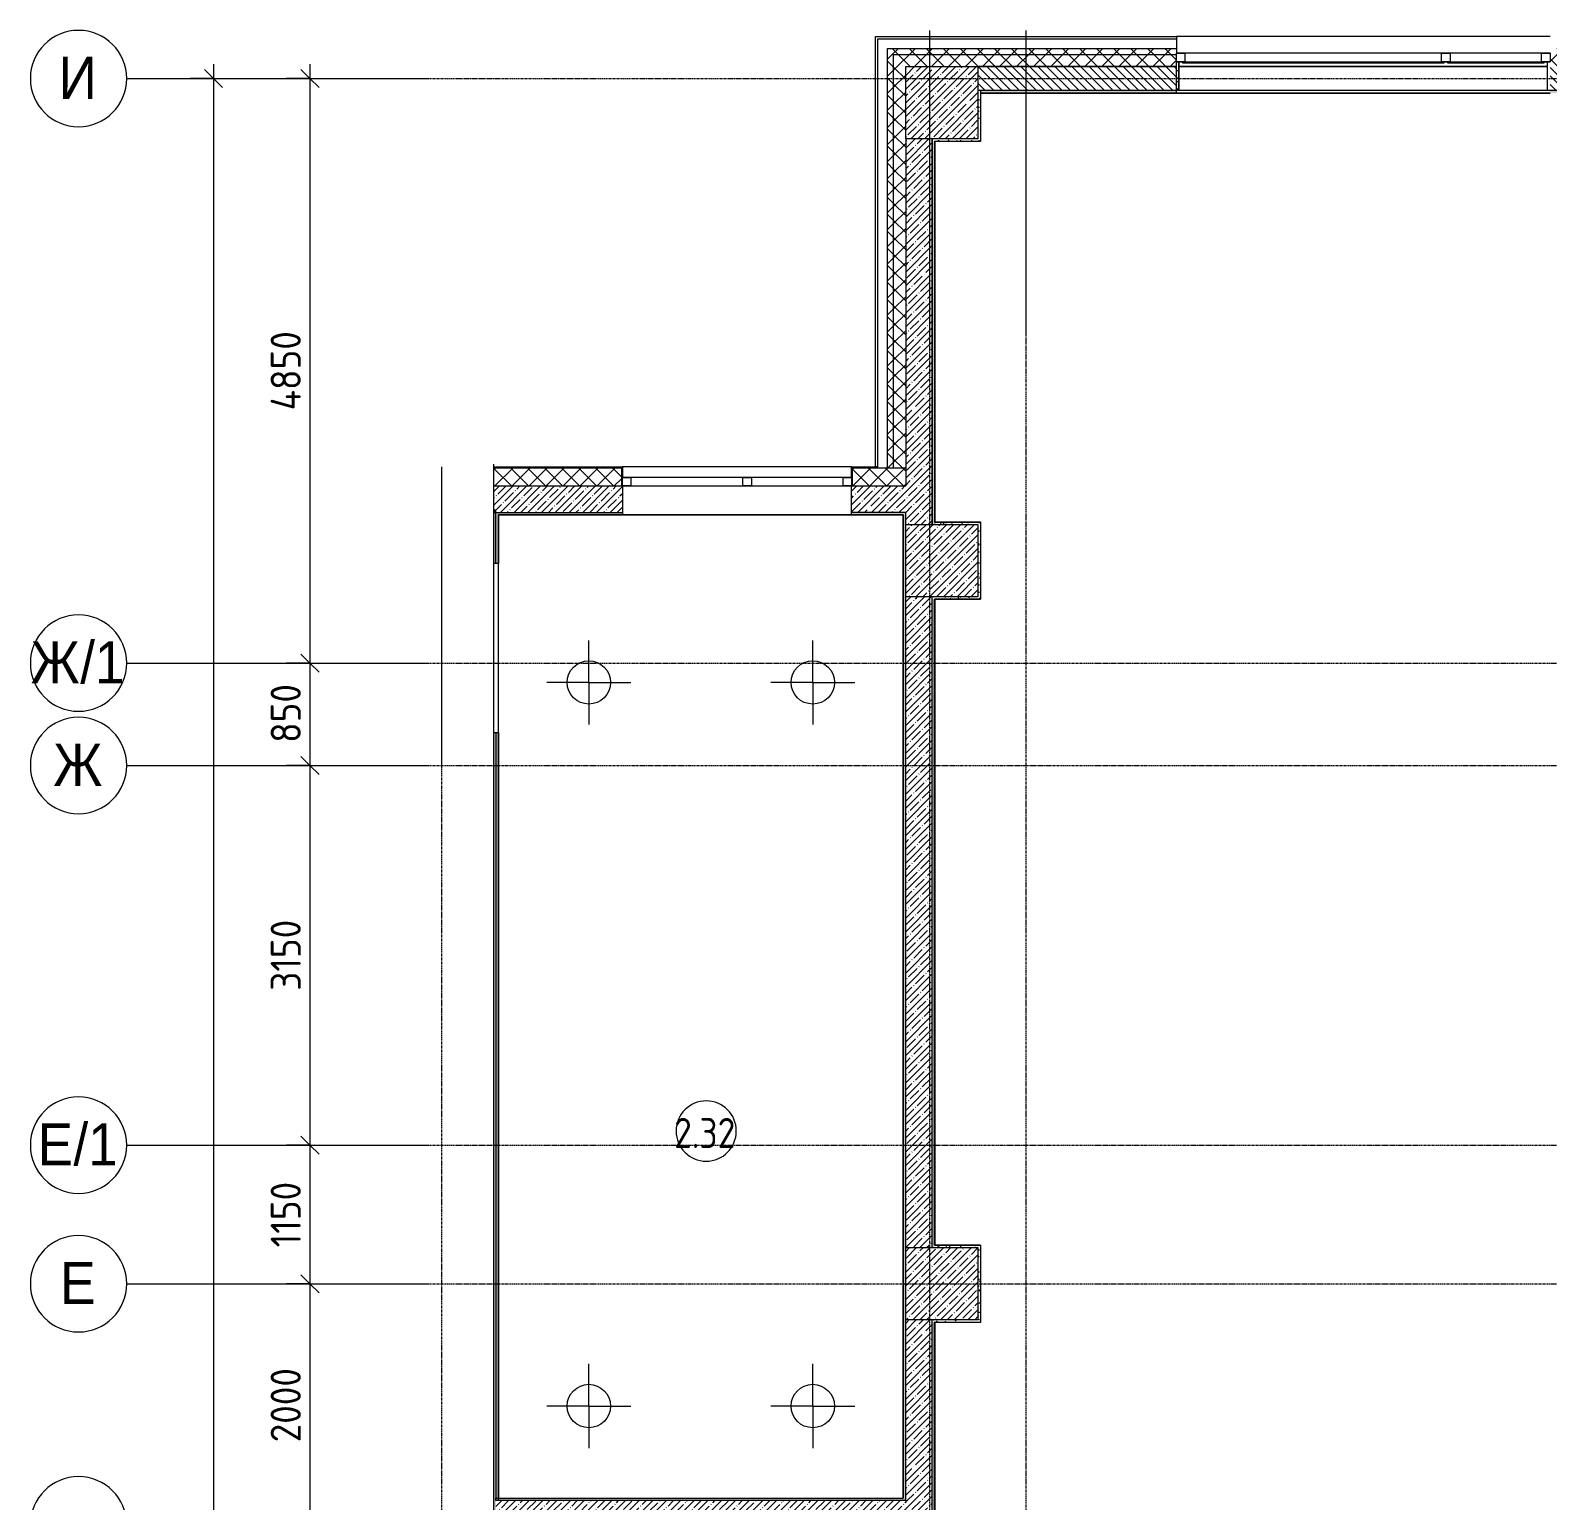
# Model space of a CAD drawing. Header units: millimetres. Extents: x 34897 to 231692, y -8553 to 29000.
# Drawn here: x 34897 to 47487, y 15200 to 27400 of the extents above; entities that cross this region are included whole.
import ezdxf

# ---------------------------------------------------------------- set-up
doc = ezdxf.new("R2010")
doc.units = ezdxf.units.MM
doc.linetypes.add('Осевая', pattern=[31.75, 6.35, -4.7625, 15.875, -4.7625])
for name, color, linetype, lineweight in [('A-ANNO-DIMS', 7, 'Continuous', 9), ('A-ANNO-DIMS-100', 7, 'Continuous', 9), ('A-AREA-IDEN', 7, 'Continuous', 9), ('A-DETL-GENF', 7, 'Continuous', 9), ('A-GLAZ', 7, 'Continuous', 9), ('A-GLAZ-1', 7, 'Continuous', 13), ('A-WALL', 7, 'Continuous', 9), ('I-WALL', 7, 'Continuous', 9), ('S-COLS', 7, 'Continuous', 9), ('Оси', 7, 'Continuous', 9), ('Оси-1', 7, 'Continuous', 20), ('Оси-2', 7, 'Осевая', 9)]:
    doc.layers.add(name, color=color, linetype=linetype, lineweight=lineweight)
for name, color, linetype, lineweight, true_color in [('A-ANNO-NOTE', 1, 'Continuous', 9, 0xff0000), ('A-CLNG-1', 7, 'Continuous', 9, 0xeaeaea), ('A-WALL-1', 7, 'Continuous', 9, 0x3c3c3c), ('A-WALL-2', 7, 'Continuous', 9, 0x535353), ('A-WALL-FNSH-1', 7, 'Continuous', 9, 0x3c3c3c), ('I-WALL-1', 7, 'Continuous', 9, 0x535353), ('S-COLS-1', 9, 'Continuous', 9, 0x808080), ('S-COLS-2', 7, 'Continuous', 9, 0x3c3c3c)]:
    doc.layers.add(name, color=color, linetype=linetype, lineweight=lineweight, true_color=true_color)
doc.styles.add('Arial', font='arial.ttf', dxfattribs={"width": 0.9, "height": 350})
doc.styles.add('GOST Common', font='GOST_Common.ttf', dxfattribs={"width": 0.9, "height": 250})
doc.styles.add('ISOCPEUR', font='isocpeur.ttf', dxfattribs={"width": 0.9, "height": 250})
doc.dimstyles.new('ISO-2_5_0_9К_БОЛЬШОЙ', dxfattribs={"dimscale": 304.8, "dimtxt": 248.995294, "dimasz": 0.492126, "dimexe": 0.393701, "dimexo": 0.984252, "dimgap": 0, "dimtad": 1, "dimdec": 0, "dimrnd": 10, "dimzin": 0, "dimdsep": 46, "dimtxsty": 'ISOCPEUR', "dimblk1": 'OBLIQUE', "dimblk2": 'OBLIQUE', "dimsah": 1, "dimcen": 0.09, "dimdle": 0.393701, "dimazin": 0, "dimtfac": 1, "dimtdec": 4, "dimtix": 1, "dimtmove": 0, "dimatfit": 3, "dimfxl": 1, "dimtvp": 1, "dimtolj": 1, "dimtzin": 0, "dimarcsym": 2})
pattern_1 = [(45, (0, 0), (-57.02463, 57.02463), []), (45, (57.025, 0), (-57.02463, 57.02463), [100.806, -20.161, 3.353, -16.808])]
pattern_2 = [(45, (0, 0), (-70.71068, 70.71068), []), (135, (0, 0), (-70.71068, -70.71068), [])]
pattern_3 = [(0, (0, 0), (121.92, 30.48), [10.058, -81.382, 10.058, -81.382, -487.68]), (0, (0, 0), (121.92, 30.48), [-182.88, 10.058, -172.822, 10.058, -81.382, -213.36]), (0, (0, 0), (121.92, 30.48), [-457.2, 10.058, -50.902, 10.058, -142.342]), (120, (45.72, 15.24), (-87.356454, 90.345817), [10.058, -81.382, 10.058, -81.382, -487.68]), (120, (45.72, 15.24), (-87.356454, 90.345817), [-182.88, 10.058, -172.822, 10.058, -81.382, -213.36]), (120, (45.72, 15.24), (-87.356454, 90.345817), [-457.2, 10.058, -50.902, 10.058, -142.342]), (240, (60.96, 76.2), (-34.563546, -120.825817), [10.058, -81.382, 10.058, -81.382, -487.68]), (240, (60.96, 76.2), (-34.563546, -120.825817), [-182.88, 10.058, -172.822, 10.058, -81.382, -213.36]), (240, (60.96, 76.2), (-34.563546, -120.825817), [-457.2, 10.058, -50.902, 10.058, -142.342])]

# ---------------------------------------------------------------- blocks, each defined once
blk = doc.blocks.new('BSC_Колонна _Прямоугольная - 600х600-V15-Сводный план потолков 2 этажа в осях 12-23')
at = {"layer": 'S-COLS-1'}
h = blk.add_hatch(dxfattribs=at)
h.set_pattern_fill('FP_24', color=256, style=0, pattern_type=2)
h.set_pattern_definition([(45, (-42460, -26800), (-57.02463, 57.02463), []), (45, (-42402.975, -26800), (-57.02463, 57.02463), [100.806, -20.161, 3.353, -16.808])])
h.paths.add_polyline_path([(-300, -300), (300, -300), (300, 300), (-300, 300)])
at = {"layer": 'S-COLS-2'}
for p, q in [((-300, 300), (300, 300)), ((-300, -300), (-300, 300)), ((300, 300), (300, -300)), ((300, -300), (-300, -300))]:
    blk.add_line(p, q, dxfattribs=at)
blk = doc.blocks.new('BSC_Колонна _Прямоугольная - 600х600-V18-Сводный план потолков 2 этажа в осях 12-23')
at = {"layer": 'S-COLS-1'}
h = blk.add_hatch(dxfattribs=at)
h.set_pattern_fill('FP_28', color=256, style=0, pattern_type=2)
h.set_pattern_definition([(45, (-42460, -17000), (-57.02463, 57.02463), []), (45, (-42402.975, -17000), (-57.02463, 57.02463), [100.806, -20.161, 3.353, -16.808])])
h.paths.add_polyline_path([(-300, -300), (300, -300), (300, 300), (-300, 300), (-300, 43)])
at = {"layer": 'S-COLS-2'}
for p, q in [((-300, 300), (300, 300)), ((-300, -300), (-300, 300)), ((300, 300), (300, -300)), ((300, -300), (-300, -300))]:
    blk.add_line(p, q, dxfattribs=at)
blk = doc.blocks.new('BSC_Колонна _Прямоугольная - 600х600-V19-Сводный план потолков 2 этажа в осях 12-23')
at = {"layer": 'S-COLS-1'}
h = blk.add_hatch(dxfattribs=at)
h.set_pattern_fill('FP_29', color=256, style=0, pattern_type=2)
h.set_pattern_definition([(45, (-42460, -23000), (-57.02463, 57.02463), []), (45, (-42402.975, -23000), (-57.02463, 57.02463), [100.806, -20.161, 3.353, -16.808])])
h.paths.add_polyline_path([(-300, -300), (300, -300), (300, 300), (-300, 300), (-300, 195)])
at = {"layer": 'S-COLS-2'}
for p, q in [((-300, 300), (300, 300)), ((-300, -300), (-300, 300)), ((300, 300), (300, -300)), ((300, -300), (-300, -300))]:
    blk.add_line(p, q, dxfattribs=at)
blk = doc.blocks.new('120_Окно_СКБ_2Ст - 120_Окно_СКБ_2Ст 3100х2500 _мал_створка слева_ 2-19089248-Сводный план потолков 2 этажа в осях 12-23')
at = {"layer": 'A-GLAZ'}
for p, q in [((1550, -5), (-1550, -5)), ((-1550, -75), (1550, -75))]:
    blk.add_line(p, q, dxfattribs=at)
at = {"layer": 'A-GLAZ-1'}
for p, q in [((-1550, -75), (-1550, -5)), ((-1550, -5), (-1480, -5)), ((-1480, -75), (-1550, -75)), ((-1500, -75), (-1500, -85)), ((-1500, -85), (670, -85)), ((670, -85), (-1500, -85)), ((-1480, -5), (-1480, -75)), ((-1430, -85), (-1430, -75)), ((600, -85), (600, -75)), ((650, -75), (650, -5)), ((650, -5), (720, -5)), ((720, -75), (650, -75)), ((670, -85), (670, -75)), ((700, -75), (700, -85)), ((700, -85), (1500, -85)), ((1500, -85), (700, -85)), ((720, -5), (720, -75)), ((770, -85), (770, -75)), ((1430, -85), (1430, -75)), ((1480, -75), (1480, -5)), ((1480, -5), (1550, -5)), ((1550, -75), (1480, -75)), ((1500, -85), (1500, -75)), ((1550, -5), (1550, -75))]:
    blk.add_line(p, q, dxfattribs=at)
blk = doc.blocks.new('120_Окно_СКБ_2Ст - 120_Окно_СКБ_2Ст 1900х2400 глухое-23537524-Сводный план потолков 2 этажа в осях 12-23')
at = {"layer": 'A-GLAZ'}
for p, q in [((950, 75), (-950, 75)), ((-950, 5), (950, 5))]:
    blk.add_line(p, q, dxfattribs=at)
at = {"layer": 'A-GLAZ-1'}
for p, q in [((-950, 5), (-950, 75)), ((-950, 75), (-880, 75)), ((-880, 5), (-950, 5)), ((-880, 75), (-880, 5)), ((-120, 5), (-120, 75)), ((-120, 75), (-50, 75)), ((-50, 5), (-120, 5)), ((-50, 75), (-50, 5)), ((880, 5), (880, 75)), ((880, 75), (950, 75)), ((950, 5), (880, 5)), ((950, 75), (950, 5))]:
    blk.add_line(p, q, dxfattribs=at)
blk = doc.blocks.new('DET_L_Линия разрыва - М100-30654842-Сводный план потолков 2 этажа в осях 12-23')
at = {"layer": 'A-DETL-GENF'}
for p, q in [((11890, 300), (11740, 0)), ((12190, -300), (11890, 300)), ((11740, 0), (0, 0)), ((12340, 0), (12190, -300)), ((24080, 0), (12340, 0))]:
    blk.add_line(p, q, dxfattribs=at)
blk = doc.blocks.new('Ось сетки - D8-29747960-Сводный план потолков 2 этажа в осях 12-23')
at = {"layer": 'Оси-1'}
for start, end in [(360, 180), (180, 360)]:
    blk.add_arc((0, 0), 4, start, end, dxfattribs=at)
blk = doc.blocks.new('DIMBLOCK20-Сводный план потолков 2 этажа в осях 12-23')
at = {"layer": 'A-ANNO-DIMS-100', "lineweight": 20}
for p, q in [((37217, 27000), (37142, 27075)), ((37217, 27000), (37292, 26925)), ((37217, 22150), (37142, 22225)), ((37217, 22150), (37292, 22075))]:
    blk.add_line(p, q, dxfattribs=at)
at = {"layer": 'A-ANNO-DIMS-100'}
for p, q in [((37217, 27120), (37217, 22150)), ((37023, 27000), (37337, 27000)), ((37217, 27000), (37023, 27000)), ((37023, 22150), (37337, 22150)), ((37217, 22150), (37023, 22150))]:
    blk.add_line(p, q, dxfattribs=at)
at = {"layer": 'A-ANNO-DIMS-100', "color": 0, "insert": (36891, 24247), "char_height": 250, "width": 787.21, "attachment_point": 1, "rotation": 90, "line_spacing_factor": 1.149209, "style": 'ISOCPEUR'}
blk.add_mtext('4850', dxfattribs=at)
blk = doc.blocks.new('_Oblique')
at = {"color": 0, "linetype": 'ByBlock', "lineweight": -2}
blk.add_line((-0.5, -0.5), (0.5, 0.5), dxfattribs=at)
blk = doc.blocks.new('DIMBLOCK21-Сводный план потолков 2 этажа в осях 12-23')
at = {"layer": 'A-ANNO-DIMS-100', "lineweight": 20}
for p, q in [((37217, 22150), (37142, 22225)), ((37217, 22150), (37292, 22075)), ((37217, 21300), (37142, 21375)), ((37217, 21300), (37292, 21225))]:
    blk.add_line(p, q, dxfattribs=at)
at = {"layer": 'A-ANNO-DIMS-100'}
for p, q in [((37023, 22150), (37337, 22150)), ((37217, 22150), (37023, 22150)), ((37217, 22150), (37217, 21300)), ((37023, 21300), (37337, 21300)), ((37217, 21300), (37023, 21300))]:
    blk.add_line(p, q, dxfattribs=at)
at = {"layer": 'A-ANNO-DIMS-100', "color": 0, "insert": (36891, 21488), "char_height": 250, "width": 568.86, "attachment_point": 1, "rotation": 90, "line_spacing_factor": 1.149209, "style": 'ISOCPEUR'}
blk.add_mtext('850', dxfattribs=at)
blk = doc.blocks.new('DIMBLOCK22-Сводный план потолков 2 этажа в осях 12-23')
at = {"layer": 'A-ANNO-DIMS-100'}
for p, q in [((37023, 21300), (37337, 21300)), ((37217, 21300), (37023, 21300)), ((37217, 21300), (37217, 18150)), ((37023, 18150), (37337, 18150)), ((37217, 18150), (37023, 18150))]:
    blk.add_line(p, q, dxfattribs=at)
at = {"layer": 'A-ANNO-DIMS-100', "lineweight": 20}
for p, q in [((37217, 21300), (37142, 21375)), ((37217, 21300), (37292, 21225)), ((37217, 18150), (37142, 18225)), ((37217, 18150), (37292, 18075))]:
    blk.add_line(p, q, dxfattribs=at)
at = {"layer": 'A-ANNO-DIMS-100', "color": 0, "insert": (36891, 19431), "char_height": 250, "width": 706.76, "attachment_point": 1, "rotation": 90, "line_spacing_factor": 1.149209, "style": 'ISOCPEUR'}
blk.add_mtext('3150', dxfattribs=at)
blk = doc.blocks.new('DIMBLOCK23-Сводный план потолков 2 этажа в осях 12-23')
at = {"layer": 'A-ANNO-DIMS-100'}
for p, q in [((37023, 18150), (37337, 18150)), ((37217, 18150), (37023, 18150)), ((37217, 18150), (37217, 17000)), ((37023, 17000), (37337, 17000)), ((37217, 17000), (37023, 17000))]:
    blk.add_line(p, q, dxfattribs=at)
at = {"layer": 'A-ANNO-DIMS-100', "lineweight": 20}
for p, q in [((37217, 18150), (37142, 18225)), ((37217, 18150), (37292, 18075)), ((37217, 17000), (37142, 17075)), ((37217, 17000), (37292, 16925))]:
    blk.add_line(p, q, dxfattribs=at)
at = {"layer": 'A-ANNO-DIMS-100', "color": 0, "insert": (36891, 17302), "char_height": 250, "width": 655.05, "attachment_point": 1, "rotation": 90, "line_spacing_factor": 1.149209, "style": 'ISOCPEUR'}
blk.add_mtext('1150', dxfattribs=at)
blk = doc.blocks.new('DIMBLOCK24-Сводный план потолков 2 этажа в осях 12-23')
at = {"layer": 'A-ANNO-DIMS-100'}
for p, q in [((37023, 17000), (37337, 17000)), ((37217, 17000), (37023, 17000)), ((37217, 17000), (37217, 15000)), ((37023, 15000), (37337, 15000)), ((37217, 15000), (37023, 15000))]:
    blk.add_line(p, q, dxfattribs=at)
at = {"layer": 'A-ANNO-DIMS-100', "lineweight": 20}
for p, q in [((37217, 17000), (37142, 17075)), ((37217, 17000), (37292, 16925)), ((37217, 15000), (37142, 15075)), ((37217, 15000), (37292, 14925))]:
    blk.add_line(p, q, dxfattribs=at)
at = {"layer": 'A-ANNO-DIMS-100', "color": 0, "insert": (36891, 15684), "char_height": 250, "width": 758.48, "attachment_point": 1, "rotation": 90, "line_spacing_factor": 1.149209, "style": 'ISOCPEUR'}
blk.add_mtext('2000', dxfattribs=at)
blk = doc.blocks.new('DIMBLOCK32-Сводный план потолков 2 этажа в осях 12-23')
at = {"layer": 'A-ANNO-DIMS-100', "lineweight": 20}
for p, q in [((36417, 27000), (36342, 27075)), ((36417, 27000), (36492, 26925)), ((36417, 0), (36342, 75)), ((36417, 0), (36492, -75))]:
    blk.add_line(p, q, dxfattribs=at)
at = {"layer": 'A-ANNO-DIMS-100'}
for p, q in [((36417, 27120), (36417, -120)), ((36223, 27000), (36537, 27000)), ((36417, 27000), (36223, 27000)), ((36223, 0), (36537, 0)), ((36417, 0), (36223, 0))]:
    blk.add_line(p, q, dxfattribs=at)
at = {"layer": 'A-ANNO-DIMS-100', "color": 0, "insert": (36091, 13105), "char_height": 250, "width": 948.1, "attachment_point": 1, "rotation": 90, "line_spacing_factor": 1.149209, "style": 'ISOCPEUR'}
blk.add_mtext('27000', dxfattribs=at)
blk = doc.blocks.new('Марка_Помещения - Номер-25198446-Сводный план потолков 2 этажа в осях 12-23')
at = {"layer": 'A-AREA-IDEN'}
for start, end in [(360, 180), (180, 360)]:
    blk.add_arc((0, 0), 2.5, start, end, dxfattribs=at)

msp = doc.modelspace()

# ---------------------------------------------------------------- hatches: boundary and pattern name
at = {"layer": 'A-WALL'}
h = msp.add_hatch(dxfattribs=at)
h.set_pattern_fill('FP_21', color=256, style=0, pattern_type=2)
h.set_pattern_definition(pattern_2)
h.paths.add_polyline_path([(84500.7, 27200), (84500.7, 27250), (80350, 27250), (80350, 27200), (84078, 27200)])
h.paths.add_polyline_path([(77531.8, 27200), (77850, 27200), (77850, 27250), (76340, 27250), (76340, 27200)])
h.paths.add_polyline_path([(74240, 27200), (74240, 27250), (68860, 27250), (68860, 27200), (73895, 27200)])
h.paths.add_polyline_path([(67960, 27200), (67960, 27250), (66160, 27250), (66160, 27200), (67348.8, 27200)])
h.paths.add_polyline_path([(65260, 27200), (65260, 27250), (64180, 27250), (64180, 27200), (64464.8, 27200)])
h.paths.add_polyline_path([(61040, 27200), (61040, 27250), (59860, 27250), (59860, 27200), (60802.6, 27200)])
h.paths.add_polyline_path([(57160, 27200), (57160, 27250), (55909.9, 27250), (55909.9, 27200)])
h.paths.add_polyline_path([(55009.9, 27200), (55009.9, 27250), (53860.2, 27250), (53860.2, 27200), (54256.4, 27200)])
h.paths.add_polyline_path([(50760.2, 27200), (50760.2, 27250), (49660.3, 27250), (49660.3, 27200), (49892.3, 27200)])
h.paths.add_polyline_path([(48760.3, 27200), (48760.3, 27250), (47507, 27250), (47507, 27200), (48437.6, 27200)])
h.paths.add_polyline_path([(44407, 27200), (44407, 27250), (42010, 27250), (42010, 27200), (44073.5, 27200)])
h = msp.add_hatch(dxfattribs=at)
h.set_pattern_fill('FP_21', color=256, style=0, pattern_type=2)
h.set_pattern_definition(pattern_2)
h.paths.add_polyline_path([(42060, 23770), (42060, 27200), (42010, 27200), (42010, 23770)])
h = msp.add_hatch(dxfattribs=at)
h.set_pattern_fill('FP_21', color=256, style=0, pattern_type=2)
h.set_pattern_definition(pattern_2)
h.paths.add_polyline_path([(84500.7, 27100), (84500.7, 27200), (80350, 27200), (80350, 27100), (84200, 27100)])
h.paths.add_polyline_path([(76750, 27100), (77850, 27100), (77850, 27200), (76340, 27200), (76340, 27100)])
h.paths.add_polyline_path([(74040, 27100), (74240, 27100), (74240, 27200), (68860, 27200), (68860, 27100), (73895, 27100)])
h.paths.add_polyline_path([(67348.8, 27100), (67960, 27100), (67960, 27200), (66160, 27200), (66160, 27100), (66760, 27100)])
h.paths.add_polyline_path([(64439.4, 27100), (65260, 27100), (65260, 27200), (64180, 27200), (64180, 27100)])
h.paths.add_polyline_path([(61040, 27100), (61040, 27200), (59860, 27200), (59860, 27100), (60802.6, 27100)])
h.paths.add_polyline_path([(57160, 27100), (57160, 27200), (55909.9, 27200), (55909.9, 27100)])
h.paths.add_polyline_path([(55009.9, 27100), (55009.9, 27200), (53860.2, 27200), (53860.2, 27100), (54256.4, 27100)])
h.paths.add_polyline_path([(49892.3, 27100), (50760.2, 27100), (50760.2, 27200), (49660.3, 27200), (49660.3, 27100)])
h.paths.add_polyline_path([(48760.3, 27100), (48760.3, 27200), (47507, 27200), (47507, 27100), (48437.6, 27100)])
h.paths.add_polyline_path([(44407, 27100), (44407, 27200), (42060, 27200), (42060, 27100), (44073.5, 27100)])
h = msp.add_hatch(dxfattribs=at)
h.set_pattern_fill('FP_21', color=256, style=0, pattern_type=2)
h.set_pattern_definition(pattern_2)
h.paths.add_polyline_path([(42160, 23770), (42160, 27100), (42060, 27100), (42060, 23770)])
h = msp.add_hatch(dxfattribs=at)
h.set_pattern_fill('FP_20', color=256, style=0, pattern_type=2)
h.set_pattern_definition([(135, (0, 0), (-35.35534, -35.35534), [])])
h.paths.add_polyline_path([(50364.8, 26900), (50364.8, 27100), (49660.3, 27100), (49660.3, 26900), (49892.3, 26900)])
h.paths.add_polyline_path([(48760.3, 26900), (48760.3, 27100), (47507, 27100), (47507, 26900), (48437.6, 26900)])
h.paths.add_polyline_path([(44407, 26900), (44407, 27100), (42760, 27100), (42760, 26900), (44073.5, 26900)])
h = msp.add_hatch(dxfattribs=at)
h.set_pattern_fill('FP_21', color=256, style=0, pattern_type=2)
h.set_pattern_definition(pattern_2)
h.paths.add_polyline_path([(42160, 23620), (42160, 23770), (41718, 23770), (41718, 23620), (41891.4, 23620)])
h.paths.add_polyline_path([(39802, 23620), (39802, 23770), (38742.7, 23770), (38742.7, 23620), (39709.4, 23620)])
at = {"layer": 'I-WALL'}
h = msp.add_hatch(dxfattribs=at)
h.set_pattern_fill('FP_46', color=256, style=0, pattern_type=2)
h.set_pattern_definition(pattern_3)
h.paths.add_polyline_path([(44427, 26900), (44427, 27140), (44407, 27140), (44407, 26900)])
h = msp.add_hatch(dxfattribs=at)
h.set_pattern_fill('FP_46', color=256, style=0, pattern_type=2)
h.set_pattern_definition(pattern_3)
h.paths.add_polyline_path([(42760, 26480), (42780, 26480), (42780, 26900), (42760, 26900), (42760, 26500)])
h = msp.add_hatch(dxfattribs=at)
h.set_pattern_fill('FP_46', color=256, style=0, pattern_type=2)
h.set_pattern_definition(pattern_3)
h.paths.add_polyline_path([(48160, 26880), (48160, 26900), (47507, 26900), (47507, 26880)])
h.paths.add_polyline_path([(44073.5, 26880), (44407, 26880), (44407, 26900), (42780, 26900), (42780, 26880)])
h = msp.add_hatch(dxfattribs=at)
h.set_pattern_fill('FP_17', color=256, style=0, pattern_type=2)
h.set_pattern_definition(pattern_1)
h.paths.add_polyline_path([(42380, 23300), (42380, 26500), (42160, 26500), (42160, 23300)])
h = msp.add_hatch(dxfattribs=at)
h.set_pattern_fill('FP_46', color=256, style=0, pattern_type=2)
h.set_pattern_definition(pattern_3)
h.paths.add_polyline_path([(42401, 26480), (42760, 26480), (42760, 26500), (42380, 26500), (42380, 26480), (42400, 26480)])
h = msp.add_hatch(dxfattribs=at)
h.set_pattern_fill('FP_46', color=256, style=0, pattern_type=2)
h.set_pattern_definition(pattern_3)
h.paths.add_polyline_path([(42380, 23300), (42400, 23300), (42400, 26480), (42380, 26480), (42380, 24074.3)])
h = msp.add_hatch(dxfattribs=at)
h.set_pattern_fill('FP_17', color=256, style=0, pattern_type=2)
h.set_pattern_definition(pattern_1)
h.paths.add_polyline_path([(41710, 23400), (42160, 23400), (42160, 23620), (41710, 23620)])
h.paths.add_polyline_path([(39709.4, 23400), (39810, 23400), (39810, 23620), (38742.7, 23620), (38742.7, 23400), (38760, 23400)])
h = msp.add_hatch(dxfattribs=at)
h.set_pattern_fill('FP_17', color=256, style=0, pattern_type=2)
h.set_pattern_definition(pattern_1)
h.paths.add_polyline_path([(38742.7, 10450), (38760, 10450.5), (38760, 11768.5), (38540, 11658.5), (38540, 11561.2), (38742.7, 11459.9), (38742.7, 10450.5)])
h.paths.add_polyline_path([(38760, 12051.2), (38760, 12125), (38742.7, 12125), (38742.7, 12059.9), (38749.4, 12056.5)])
h.paths.add_polyline_path([(38742.7, 13525), (38760, 13525), (38760, 21575), (38742.7, 21575), (38742.7, 13526.9)])
h.paths.add_polyline_path([(38760, 22975), (38760, 23420.3), (38742.7, 23420.3), (38742.7, 22975)])
h = msp.add_hatch(dxfattribs=at)
h.set_pattern_fill('FP_46', color=256, style=0, pattern_type=2)
h.set_pattern_definition(pattern_3)
h.paths.add_polyline_path([(42160, 23380), (42160, 23400), (41710, 23400), (41710, 23380), (42140, 23380)])
h.paths.add_polyline_path([(39810, 23380), (39810, 23400), (38760, 23400), (38760, 23380), (39709.4, 23380)])
h = msp.add_hatch(dxfattribs=at)
h.set_pattern_fill('FP_46', color=256, style=0, pattern_type=2)
h.set_pattern_definition(pattern_3)
h.paths.add_polyline_path([(38780, 15200), (38780, 21575), (38760, 21575), (38760, 15200)])
h.paths.add_polyline_path([(38760, 22975), (38780, 22975), (38780, 23380), (38760, 23380), (38760, 23195.3)])
h = msp.add_hatch(dxfattribs=at)
h.set_pattern_fill('FP_46', color=256, style=0, pattern_type=2)
h.set_pattern_definition(pattern_3)
h.paths.add_polyline_path([(42140, 15220), (42160, 15220), (42160, 23380), (42140, 23379), (42140, 17042.7)])
h = msp.add_hatch(dxfattribs=at)
h.set_pattern_fill('FP_46', color=256, style=0, pattern_type=2)
h.set_pattern_definition(pattern_3)
h.paths.add_polyline_path([(42760, 23300), (42780, 23300), (42780, 23320), (42400, 23320), (42400, 23300), (42618.8, 23300)])
h = msp.add_hatch(dxfattribs=at)
h.set_pattern_fill('FP_46', color=256, style=0, pattern_type=2)
h.set_pattern_definition(pattern_3)
h.paths.add_polyline_path([(42760, 22680), (42780, 22680), (42780, 23300), (42760, 23300), (42760, 22700)])
h = msp.add_hatch(dxfattribs=at)
h.set_pattern_fill('FP_17', color=256, style=0, pattern_type=2)
h.set_pattern_definition(pattern_1)
h.paths.add_polyline_path([(42380, 17300), (42380, 22700), (42160, 22700), (42160, 17300)])
h = msp.add_hatch(dxfattribs=at)
h.set_pattern_fill('FP_46', color=256, style=0, pattern_type=2)
h.set_pattern_definition(pattern_3)
h.paths.add_polyline_path([(42401, 22680), (42760, 22680), (42760, 22700), (42380, 22700), (42380, 22680), (42400, 22680)])
h = msp.add_hatch(dxfattribs=at)
h.set_pattern_fill('FP_46', color=256, style=0, pattern_type=2)
h.set_pattern_definition(pattern_3)
h.paths.add_polyline_path([(42380, 17300), (42400, 17300), (42400, 22680), (42380, 22680), (42380, 20558.5)])
h = msp.add_hatch(dxfattribs=at)
h.set_pattern_fill('FP_46', color=256, style=0, pattern_type=2)
h.set_pattern_definition(pattern_3)
h.paths.add_polyline_path([(42760, 17300), (42760, 17320), (42400, 17320), (42400, 17300)])
h = msp.add_hatch(dxfattribs=at)
h.set_pattern_fill('FP_46', color=256, style=0, pattern_type=2)
h.set_pattern_definition(pattern_3)
h.paths.add_polyline_path([(42780, 16680), (42780, 17320), (42760, 17320), (42760, 16680)])
h = msp.add_hatch(dxfattribs=at)
h.set_pattern_fill('FP_17', color=256, style=0, pattern_type=2)
h.set_pattern_definition(pattern_1)
h.paths.add_polyline_path([(42160, 15200), (42380, 15200), (42380, 16700), (42160, 16700)])
h = msp.add_hatch(dxfattribs=at)
h.set_pattern_fill('FP_46', color=256, style=0, pattern_type=2)
h.set_pattern_definition(pattern_3)
h.paths.add_polyline_path([(42400, 16680), (42760, 16680), (42760, 16700), (42380, 16700), (42380, 16680)])
h = msp.add_hatch(dxfattribs=at)
h.set_pattern_fill('FP_46', color=256, style=0, pattern_type=2)
h.set_pattern_definition(pattern_3)
h.paths.add_polyline_path([(42380, 12300), (42400, 12300), (42400, 16680), (42380, 16680), (42380, 13526.9)])
h = msp.add_hatch(dxfattribs=at)
h.set_pattern_fill('FP_46', color=256, style=0, pattern_type=2)
h.set_pattern_definition(pattern_3)
h.paths.add_polyline_path([(42160, 15200), (42160, 15220), (38760, 15220), (38760, 15200), (41164.1, 15200)])
h = msp.add_hatch(dxfattribs=at)
h.set_pattern_fill('FP_17', color=256, style=0, pattern_type=2)
h.set_pattern_definition(pattern_1)
h.paths.add_polyline_path([(42160, 14980), (42380, 14980), (42380, 15200), (38760, 15200), (38760, 14980), (41164.1, 14980)])

# ---------------------------------------------------------------- linework, layer by layer
at = {"layer": 'A-ANNO-NOTE'}
for p, q in [((39531, 21989.5), (39531, 22338.4)), ((41389, 21989.5), (41389, 22338.4)), ((39531, 21989.5), (39182.1, 21989.5)), ((39531, 21989.5), (39531, 21640.6)), ((39531, 21989.5), (39879.9, 21989.5)), ((41389, 21989.5), (41040.1, 21989.5)), ((41389, 21989.5), (41389, 21640.6)), ((41389, 21989.5), (41737.9, 21989.5)), ((39531, 15985.2), (39531, 16334.1)), ((41389, 15985.2), (41389, 16334.1)), ((39531, 15985.2), (39182.1, 15985.2)), ((39531, 15985.2), (39531, 15636.3)), ((39531, 15985.2), (39879.9, 15985.2)), ((41389, 15985.2), (41040.1, 15985.2)), ((41389, 15985.2), (41389, 15636.3)), ((41389, 15985.2), (41737.9, 15985.2))]:
    msp.add_line(p, q, dxfattribs=at)
for centre in [(39531, 21989.5), (41389, 21989.5), (39531, 15985.2), (41389, 15985.2)]:
    msp.add_circle(centre, 180, dxfattribs=at)
at = {"layer": 'A-CLNG-1'}
msp.add_line((44428, 27140), (44428, 26900), dxfattribs=at)
at = {"layer": 'A-WALL'}
for p, q in [((41930, 23770), (41930, 27330)), ((41930, 27330), (44407, 27330)), ((42010, 23770), (42010, 27250)), ((42010, 27250), (44407, 27250)), ((42060, 23770), (42060, 27200)), ((42060, 27200), (44407, 27200)), ((42760, 27100), (44407, 27100)), ((44407, 27100), (42760, 27100)), ((42780, 26900), (42780, 26480)), ((42400, 26480), (42400, 23320)), ((42400, 26480), (42760, 26480)), ((38742.7, 23773), (39805, 23773)), ((38742.7, 23770), (39802, 23770)), ((39802, 23770), (39802, 23620)), ((39805, 23773), (39805, 23620)), ((41715, 23620), (41715, 23773)), ((41715, 23773), (41930, 23773)), ((41718, 23620), (41718, 23770)), ((41718, 23770), (42160, 23770)), ((41930, 23778), (41910, 23778)), ((38742.7, 23620), (39810, 23620)), ((41710, 23620), (42160, 23620)), ((38760, 22975), (38760, 23420.3)), ((38742.7, 23400), (39810, 23400)), ((38780, 23380), (39810, 23380)), ((38780, 23379), (38781, 23379)), ((42160, 23400), (41710, 23400)), ((42139, 23379), (42140, 23379)), ((42140, 23380), (42140, 15220)), ((42400, 23320), (42780, 23320)), ((42380, 17300), (42380, 22700)), ((42400, 22680), (42760, 22680)), ((38760, 21575), (38760, 15220)), ((42760, 17320), (42400, 17320)), ((42400, 12320), (42400, 16680))]:
    msp.add_line(p, q, dxfattribs=at)
at = {"layer": 'A-WALL-1'}
for p, q in [((44407, 27330), (44407, 27210)), ((44407, 26880), (44407, 27140)), ((47487, 26900), (47487, 27140)), ((44427, 26900), (42760, 26900)), ((42781, 26880), (42780, 26880)), ((44427, 26900), (44427, 26900)), ((48780.3, 26900), (47487, 26900)), ((42160, 26500), (42160, 23620)), ((42380, 26500), (42380, 23300)), ((42380, 23300), (42380, 26500)), ((39810, 23620), (39810, 23380)), ((41710, 23380), (41710, 23620)), ((38742.7, 23420.3), (38760, 23420.3)), ((38780, 23380), (38780, 22975)), ((42160, 23300), (42160, 23400)), ((42780, 23320), (42780, 22680)), ((38780, 22975), (38742.7, 22975)), ((42160, 17300), (42160, 22700)), ((38742.7, 21575), (38780, 21575)), ((38780, 21575), (38780, 15200)), ((42400, 17321), (42400, 17320)), ((42780, 17320), (42780, 16680)), ((42160, 15200), (42160, 16700)), ((42380, 12300), (42380, 16700)), ((42401, 16680), (42400, 16680)), ((38760, 15220), (42140, 15220)), ((42160, 15200), (38780, 15200))]:
    msp.add_line(p, q, dxfattribs=at)
at = {"layer": 'A-WALL-2'}
for p, q in [((47507, 27350), (44407, 27350)), ((44428, 27100), (47486, 27100)), ((41710, 23778), (39810, 23778))]:
    msp.add_line(p, q, dxfattribs=at)
at = {"layer": 'A-WALL-FNSH-1'}
for p, q in [((41910, 23778), (41910, 27350)), ((41910, 27350), (44407, 27350)), ((44407, 27350), (44407, 27330)), ((44427, 26900), (44427, 27140)), ((44428, 27140), (44428, 26900)), ((47486, 26900), (47486, 27140)), ((42781, 26900), (42781, 26880)), ((42781, 26880), (44407, 26880)), ((42781, 26879), (42781, 26479)), ((44407, 26879), (42781, 26879)), ((44407, 26880), (44407, 26879)), ((44428, 26900), (44427, 26900)), ((47487, 26900), (47486, 26900)), ((42401, 26479), (42401, 23320)), ((42781, 26479), (42401, 26479)), ((42760, 26480), (42780, 26480)), ((38742.7, 23778), (39810, 23778)), ((39810, 23778), (39810, 23690)), ((41710, 23690), (41710, 23778)), ((41710, 23778), (41910, 23778)), ((39810, 23379), (38781, 23379)), ((38781, 23379), (38781, 22975)), ((39810, 23380), (39810, 23379)), ((41710, 23379), (41710, 23380)), ((41710, 23380), (42140, 23380)), ((42139, 23379), (41710, 23379)), ((42139, 15220), (42139, 23379)), ((42400, 23321), (42781, 23321)), ((42781, 23321), (42781, 22679)), ((38781, 22975), (38780, 22975)), ((42400, 17321), (42400, 22680)), ((42781, 22679), (42400, 22679)), ((42401, 22680), (42401, 17321)), ((42760, 22680), (42780, 22680)), ((38780, 21575), (38781, 21575)), ((38781, 21575), (38781, 15220.5)), ((42401, 17321), (42781, 17321)), ((42780, 17320), (42760, 17320)), ((42781, 17321), (42781, 16679)), ((42401, 16680), (42780, 16680)), ((42401, 16679), (42401, 12321)), ((42781, 16679), (42401, 16679)), ((38781, 15220.5), (38780, 15220.5))]:
    msp.add_line(p, q, dxfattribs=at)
at = {"layer": 'I-WALL-1'}
for p, q in [((47486, 27100), (44428, 27100)), ((44407, 26880), (47507, 26880)), ((47507, 26880), (44407, 26880)), ((44407, 26879), (47507, 26879)), ((47486, 26900), (44428, 26900)), ((41710, 23380), (39810, 23380)), ((39810, 23379), (41710, 23379)), ((38780, 22975), (38780, 21575)), ((38781, 21575), (38781, 22975)), ((38760, 15200), (38760, 15220)), ((38780, 15200), (38760, 15200))]:
    msp.add_line(p, q, dxfattribs=at)
at = {"layer": 'Оси'}
for p, q in [((42360, 24898.1), (42360, 27398.1)), ((43160, 24898.1), (43160, 27398.1)), ((35696.8, 27000), (38196.8, 27000)), ((38310, 21277.7), (38310, 23777.7)), ((35696.8, 22150), (38196.8, 22150)), ((35696.8, 21300), (38196.8, 21300)), ((35696.8, 18150), (38196.8, 18150)), ((35696.8, 17000), (38196.8, 17000))]:
    msp.add_line(p, q, dxfattribs=at)
at = {"layer": 'Оси-2'}
for p, q in [((38196.8, 27000), (82030.3, 27000)), ((42360, 593.7), (42360, 24898.1)), ((43160, 593.7), (43160, 24898.1)), ((38196.8, 22150), (82030.3, 22150)), ((38196.8, 21300), (82030.3, 21300)), ((38310, 593.7), (38310, 21277.7)), ((38196.8, 18150), (82030.3, 18150)), ((38196.8, 17000), (82030.3, 17000))]:
    msp.add_line(p, q, dxfattribs=at)

# ---------------------------------------------------------------- block references
at = {"layer": 'A-AREA-IDEN', "xscale": 99.99999999999993, "yscale": 99.99999999999993, "zscale": 99.99999999999993}
msp.add_blockref('Марка_Помещения - Номер-25198446-Сводный план потолков 2 этажа в осях 12-23', (40504.8, 18267), dxfattribs=at)
at = {"layer": 'A-DETL-GENF', "rotation": 270.0000000000003}
msp.add_blockref('DET_L_Линия разрыва - М100-30654842-Сводный план потолков 2 этажа в осях 12-23', (38742.7, 23799.7), dxfattribs=at)
at = {"layer": 'A-GLAZ'}
msp.add_blockref('120_Окно_СКБ_2Ст - 120_Окно_СКБ_2Ст 3100х2500 _мал_створка слева_ 2-19089248-Сводный план потолков 2 этажа в осях 12-23', (45957, 27215), dxfattribs=at)
at = {"layer": 'A-GLAZ', "rotation": 180}
msp.add_blockref('120_Окно_СКБ_2Ст - 120_Окно_СКБ_2Ст 1900х2400 глухое-23537524-Сводный план потолков 2 этажа в осях 12-23', (40760, 23695), dxfattribs=at)
at = {"layer": 'S-COLS'}
for name, p in [('BSC_Колонна _Прямоугольная - 600х600-V15-Сводный план потолков 2 этажа в осях 12-23', (42460, 26800)), ('BSC_Колонна _Прямоугольная - 600х600-V19-Сводный план потолков 2 этажа в осях 12-23', (42460, 23000)), ('BSC_Колонна _Прямоугольная - 600х600-V18-Сводный план потолков 2 этажа в осях 12-23', (42460, 17000))]:
    msp.add_blockref(name, p, dxfattribs=at)
at = {"layer": 'Оси-1', "xscale": 99.99999999999993, "yscale": 99.99999999999993, "zscale": 99.99999999999993, "rotation": 269.9999999999994}
for p in [(35296.8, 27000), (35296.8, 22150), (35296.8, 21300), (35296.8, 18150), (35296.8, 17000), (35296.8, 15000)]:
    msp.add_blockref('Ось сетки - D8-29747960-Сводный план потолков 2 этажа в осях 12-23', p, dxfattribs=at)

# ---------------------------------------------------------------- texts
at = {"layer": 'A-AREA-IDEN', "insert": (40239, 18375.5), "char_height": 250, "width": 663.797, "attachment_point": 1, "style": 'GOST Common'}
msp.add_mtext('2.32', dxfattribs=at)
at = {"layer": 'Оси', "char_height": 350, "attachment_point": 1, "style": 'Arial'}
for s, insert, width in [('\\fArial|b0|i0|c204|p34|;\\W.9;И', (35132.4, 27181), 389.62), ('\\fArial|b0|i0|c204|p34|;\\W.9;Ж', (34900.2, 22331), 497.848), ('/1', (35310.9, 22331), 454.557), ('\\fArial|b0|i0|c204|p34|;\\W.9;Ж', (35087.8, 21481), 497.848), ('\\fArial|b0|i0|c204|p34|;\\W.9;Е', (34956.9, 18331), 360.759), ('/1', (35254.5, 18331), 454.557), ('\\fArial|b0|i0|c204|p34|;\\W.9;Е', (35144.1, 17181), 360.759)]:
    msp.add_mtext(s, dxfattribs=dict(at, insert=insert, width=width))

# ---------------------------------------------------------------- dimensions: what is measured, and where the dimension line sits
at = {"layer": 'A-ANNO-DIMS'}
for base, p1, p2, override, picture, middle in [((36417.3, 0), (36523.3, 27000), (36523.3, 0), {"dimpost": '<>', "dimfxl": 26999.999823}, 'DIMBLOCK32-Сводный план потолков 2 этажа в осях 12-23', (36292.3, 13500)), ((37217.3, 22150), (37323.3, 27000), (37323.3, 22150), {"dimpost": '<>', "dimfxl": 4849.999753}, 'DIMBLOCK20-Сводный план потолков 2 этажа в осях 12-23', (37092.3, 24575)), ((37217.3, 21300), (37323.3, 22150), (37323.3, 21300), {"dimpost": '<>', "dimfxl": 850}, 'DIMBLOCK21-Сводный план потолков 2 этажа в осях 12-23', (37092.3, 21725)), ((37217.3, 18150), (37323.3, 21300), (37323.3, 18150), {"dimpost": '<>', "dimfxl": 3150}, 'DIMBLOCK22-Сводный план потолков 2 этажа в осях 12-23', (37092.3, 19725)), ((37217.3, 17000), (37323.3, 18150), (37323.3, 17000), {"dimpost": '<>', "dimfxl": 1150}, 'DIMBLOCK23-Сводный план потолков 2 этажа в осях 12-23', (37092.3, 17575)), ((37217.3, 15000), (37323.3, 17000), (37323.3, 15000), {"dimpost": '<>', "dimfxl": 2000.000075}, 'DIMBLOCK24-Сводный план потолков 2 этажа в осях 12-23', (37092.3, 16000))]:
    dim = msp.add_linear_dim(base=base, p1=p1, p2=p2, angle=90, dimstyle='ISO-2_5_0_9К_БОЛЬШОЙ', override=override, dxfattribs=at)
    dim.commit()
    dim.dimension.update_dxf_attribs({"geometry": picture, "text_midpoint": middle})

doc.saveas('drawing.dxf')
